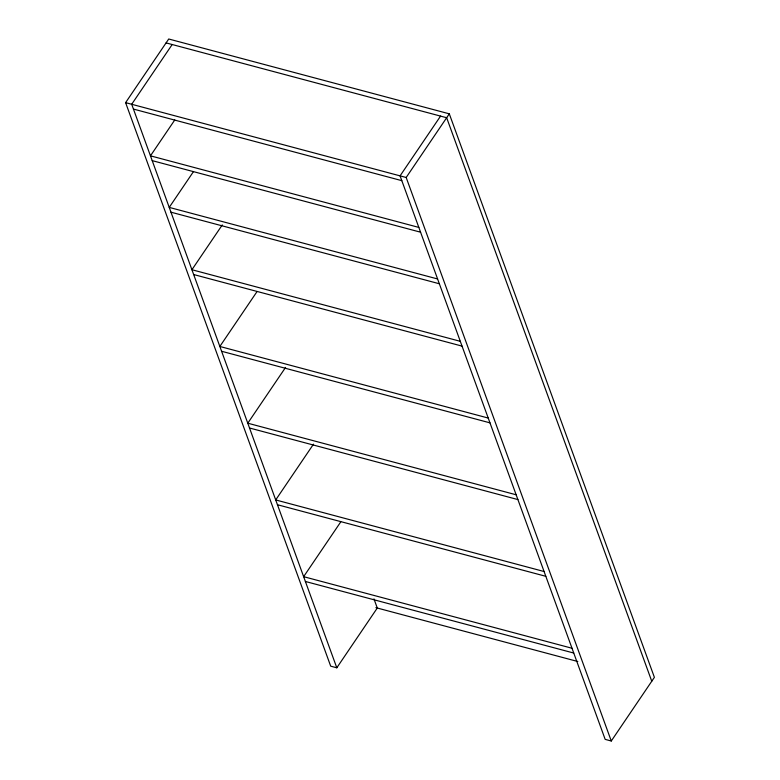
<?xml version="1.0" encoding="UTF-8"?>
<svg xmlns="http://www.w3.org/2000/svg" width="780" height="780" viewBox="0 0 780 780"><rect width="100%" height="100%" fill="white"/><g stroke="black" fill="none" stroke-linecap="round" stroke-linejoin="round"><path stroke-width="1.17" d="M373.961 598.894L377.286 608.039L336.804 667.797L330.7 666.169L125.599 102.648L168.724 39L449.299 113.831L654.4 677.352L611.276 741L605.173 739.372L400.072 175.861L440.563 116.103M172.185 44.528L131.693 104.276L336.804 667.797M174.759 119.984L150.462 155.834L418.84 227.419M193.518 171.541L169.231 207.392L437.599 278.967M222.28 224.923L191.919 269.734L460.288 341.318M256.961 291.691L219.843 346.466L488.221 418.051M611.276 741L406.175 177.489L449.299 113.831M285.568 367.429L247.777 423.199L516.145 494.783M313.492 444.161L275.701 499.941L544.079 571.516M340.753 521.898L303.635 576.673L572.003 648.248M166.091 42.9L446.657 117.731L651.758 681.242M125.599 102.648L406.175 177.489M133.439 109.073L401.817 180.658M152.207 160.631L420.586 232.206M170.976 212.189L439.345 283.764M193.664 274.531L462.043 346.115M221.588 351.263L489.967 422.848M249.522 427.996L517.9 499.58M277.446 504.728L545.825 576.313M305.38 581.471L573.758 653.045M375.882 607.659L577.804 661.518"/></g></svg>
